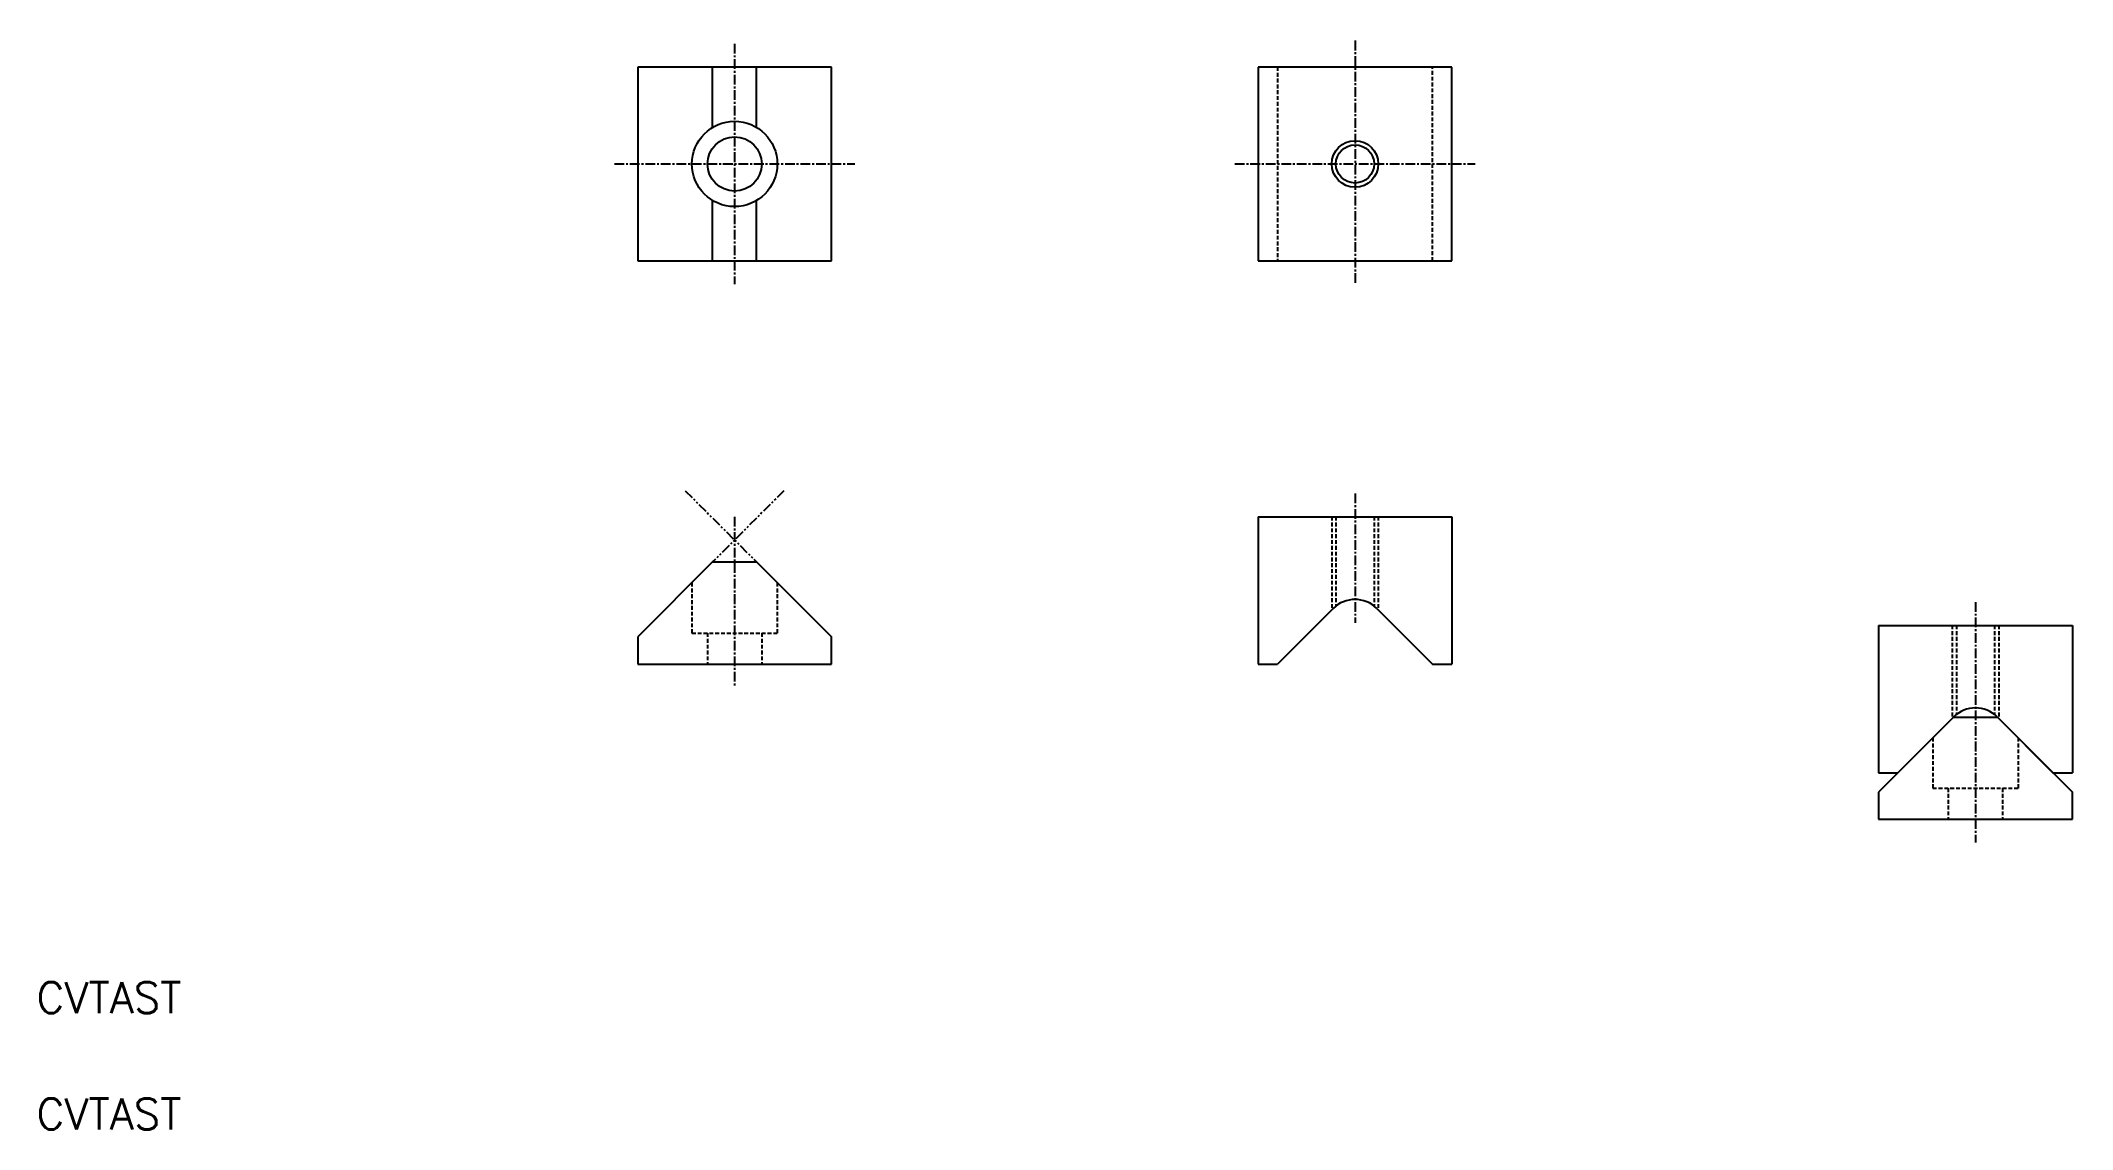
# Model space of a CAD drawing. Extents: x 11 to 272, y 10 to 150.
import ezdxf

# ---------------------------------------------------------------- set-up
doc = ezdxf.new("R2010")
doc.units = 0
for name, pattern in [('CENTER', [2, 1.25, -0.25, 0.25, -0.25]), ('DASHED', [0.75, 0.5, -0.25]), ('PHANTOM', [2.5, 1.25, -0.25, 0.25, -0.25, 0.25, -0.25])]:
    doc.linetypes.add(name, pattern=pattern)
doc.layers.get('0').update_dxf_attribs({"linetype": 'CONTINUOUS'})
doc.layers.add('CENTER', color=1, linetype='CENTER')
doc.styles.get("Standard").update_dxf_attribs({"font": 'txt.shx', "bigfont": 'bigfont.shx'})

msp = doc.modelspace()

# ---------------------------------------------------------------- linework, layer by layer
at = {"color": 7, "linetype": 'CONTINUOUS'}
for p, q in [((87.5, 147), (87.5, 122)), ((87.5, 147), (87.5, 122)), ((112.5, 147), (87.5, 147)), ((112.5, 147), (87.5, 147)), ((97.17, 140.9), (97.17, 147)), ((97.17, 139.22), (97.17, 147)), ((102.83, 140.9), (102.83, 147)), ((102.83, 139.22), (102.83, 147)), ((112.5, 122), (112.5, 147)), ((112.5, 122), (112.5, 147)), ((192.5, 147), (167.5, 147)), ((192.5, 147), (167.5, 147)), ((167.5, 147), (167.5, 122)), ((167.5, 147), (167.5, 122)), ((192.5, 122), (192.5, 147)), ((192.5, 122), (192.5, 147)), ((87.5, 140.75), (87.5, 140.75)), ((87.5, 140.75), (87.5, 140.75)), ((167.5, 140.75), (167.5, 140.75)), ((167.5, 140.75), (167.5, 140.75)), ((87.5, 134.5), (87.5, 134.5)), ((87.5, 134.5), (87.5, 134.5)), ((167.5, 134.5), (167.5, 134.5)), ((167.5, 134.5), (167.5, 134.5)), ((97.17, 122), (97.17, 129.78)), ((102.83, 122), (102.83, 129.78)), ((97.17, 122), (97.17, 128.1)), ((102.83, 122), (102.83, 128.1)), ((87.5, 122), (112.5, 122)), ((87.5, 122), (112.5, 122)), ((167.5, 122), (192.5, 122)), ((167.5, 122), (192.5, 122)), ((167.5, 89), (192.5, 89)), ((167.5, 89), (167.5, 70)), ((192.5, 89), (192.5, 70)), ((97.17, 83.17), (87.5, 73.5)), ((97.17, 83.17), (102.83, 83.17)), ((102.83, 83.17), (112.5, 73.5)), ((177.17, 77.17), (170, 70)), ((182.83, 77.17), (190, 70)), ((87.5, 73.5), (87.5, 70)), ((112.5, 70), (112.5, 73.5)), ((247.5, 75), (272.5, 75)), ((247.5, 75), (247.5, 56)), ((272.5, 75), (272.5, 56)), ((87.5, 70), (112.5, 70)), ((167.5, 70), (170, 70)), ((190, 70), (192.5, 70)), ((257.17, 63.17), (247.5, 53.5)), ((257.17, 63.17), (250, 56)), ((257.17, 63.17), (262.83, 63.17)), ((262.83, 63.17), (272.5, 53.5)), ((262.83, 63.17), (270, 56)), ((247.5, 56), (250, 56)), ((270, 56), (272.5, 56)), ((247.5, 53.5), (247.5, 50)), ((272.5, 50), (272.5, 53.5)), ((247.5, 50), (272.5, 50))]:
    msp.add_line(p, q, dxfattribs=at)
at = {"color": 3, "linetype": 'DASHED'}
for p, q in [((170, 147), (170, 122)), ((190, 122), (190, 147)), ((177, 89), (177, 77)), ((177.54, 89), (177.54, 77.5)), ((182.46, 89), (182.46, 77.5)), ((183, 89), (183, 77)), ((94.5, 80.5), (94.5, 74)), ((105.5, 80.5), (105.5, 74)), ((94.5, 74), (105.5, 74)), ((96.5, 74), (96.5, 70)), ((103.5, 74), (103.5, 70)), ((257, 75), (257, 63)), ((257.54, 75), (257.54, 63.5)), ((262.46, 75), (262.46, 63.5)), ((263, 75), (263, 63)), ((254.5, 60.5), (254.5, 54)), ((265.5, 60.5), (265.5, 54)), ((254.5, 54), (265.5, 54)), ((256.5, 54), (256.5, 50)), ((263.5, 54), (263.5, 50))]:
    msp.add_line(p, q, dxfattribs=at)
at = {"color": 3, "linetype": 'PHANTOM'}
for p, q in [((93.64, 92.36), (102.83, 83.17)), ((106.36, 92.36), (97.17, 83.17))]:
    msp.add_line(p, q, dxfattribs=at)
at = {"color": 7, "linetype": 'CONTINUOUS'}
for centre, radius in [((100, 134.5), 5.5), ((100, 134.5), 3.5), ((180, 134.5), 2.46)]:
    msp.add_circle(centre, radius, dxfattribs=at)
at = {"color": 3, "linetype": 'CONTINUOUS'}
msp.add_circle((180, 134.5), 3, dxfattribs=at)
at = {"color": 7, "linetype": 'CONTINUOUS'}
for centre in [(180, 74.34), (260, 60.34)]:
    msp.add_arc(centre, 4, 45, 135, dxfattribs=at)
at = {"layer": 'CENTER', "color": 1, "linetype": 'CENTER'}
for p, q in [((100, 150), (100, 119)), ((100, 150), (100, 119)), ((180, 150.4), (180, 119)), ((84.5, 134.5), (115.5, 134.5)), ((84.5, 134.5), (115.5, 134.5)), ((164.5, 134.5), (195.5, 134.5)), ((164.5, 134.5), (195.5, 134.5)), ((180, 92), (180, 75.34)), ((100, 89), (100, 67)), ((260, 78), (260, 47))]:
    msp.add_line(p, q, dxfattribs=at)

# ---------------------------------------------------------------- texts
at = {"color": 7, "linetype": 'CONTINUOUS'}
for p in [(10, 25), (10, 10)]:
    msp.add_text('CVTAST', height=4, dxfattribs=at).set_placement(p)

doc.saveas('drawing.dxf')
